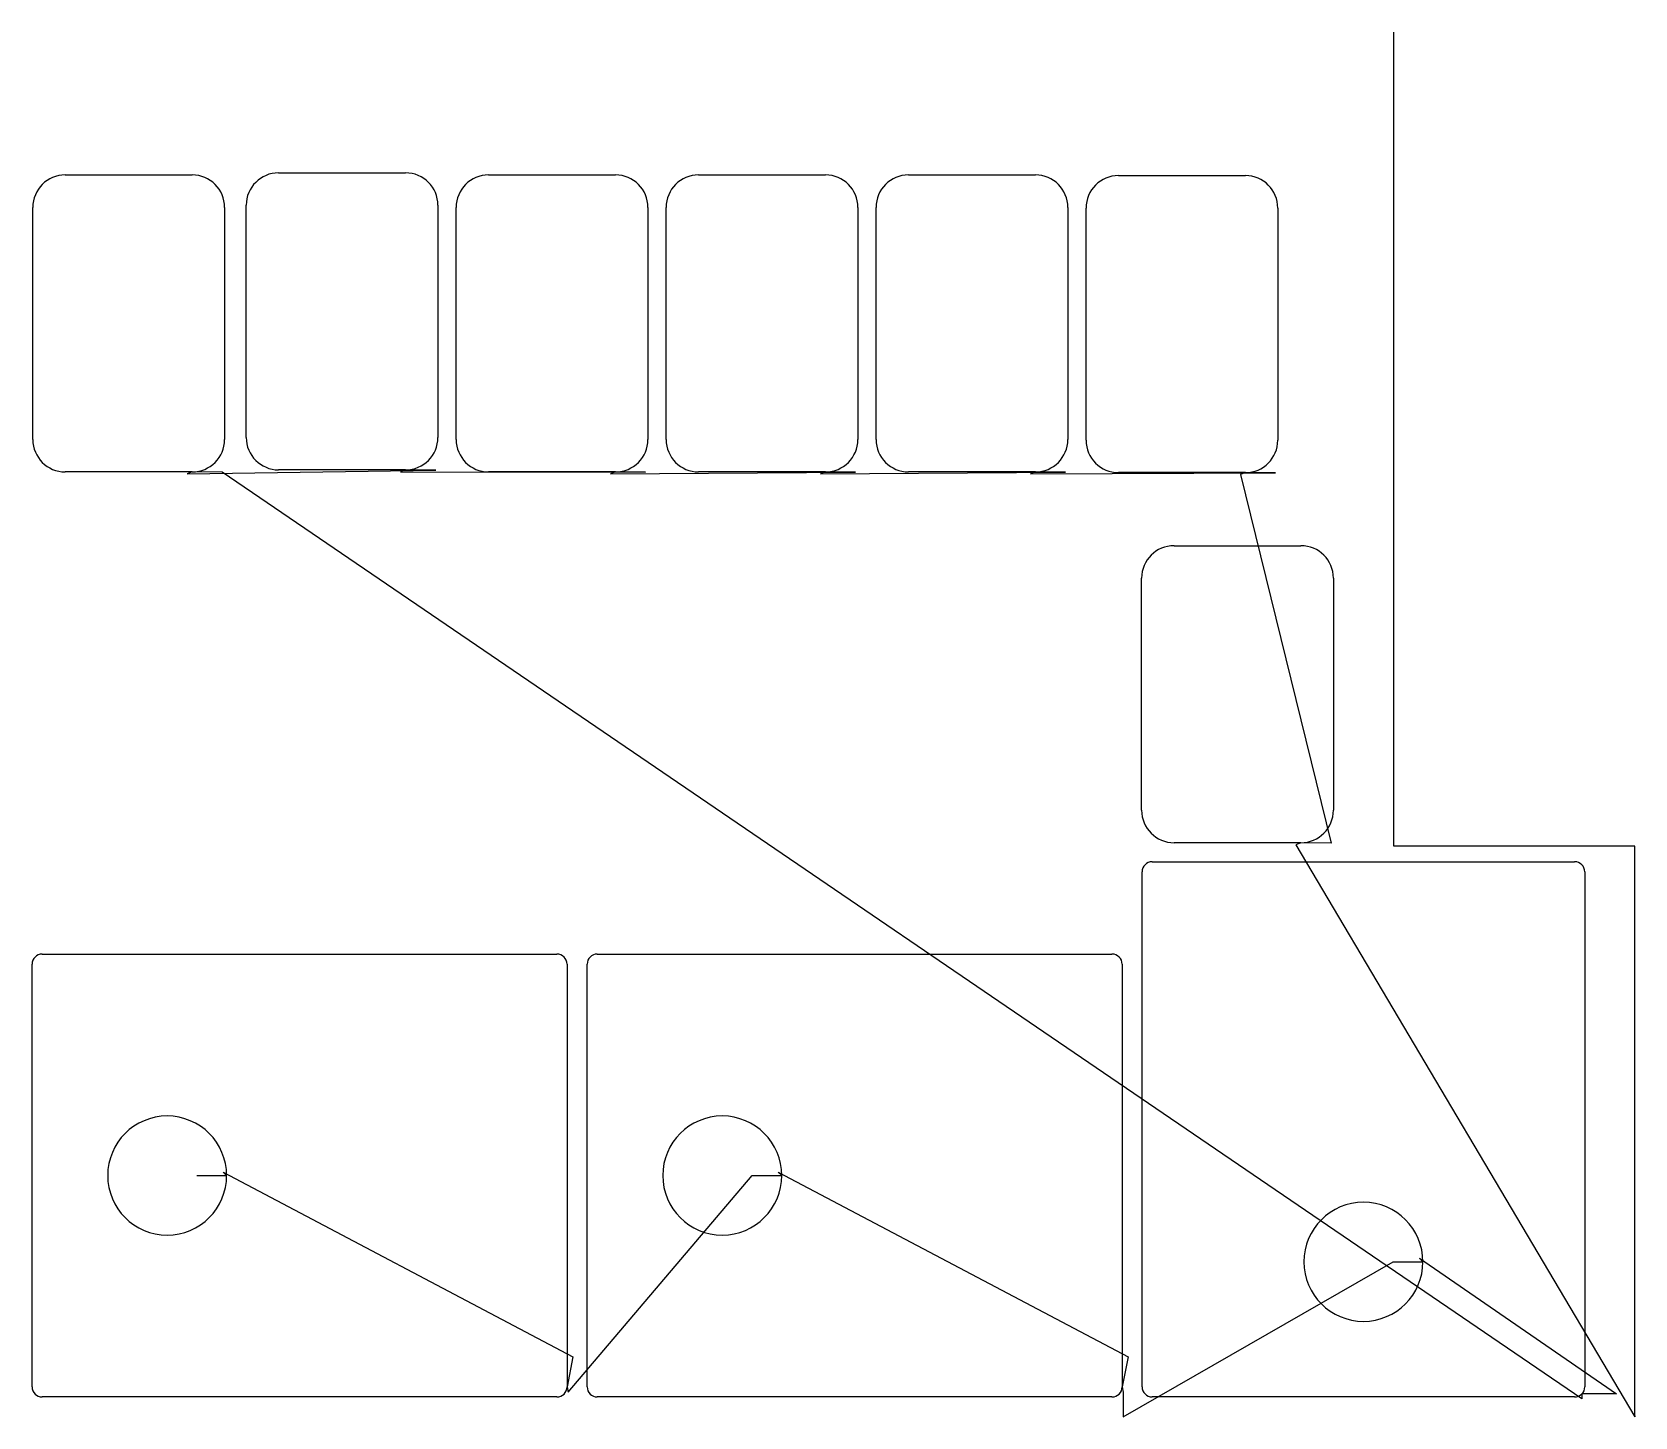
# Model space of a CAD drawing. Header units: metres. Extents: x 2037 to 3653, y 0 to 1396.
import ezdxf

# ---------------------------------------------------------------- set-up
doc = ezdxf.new("R2010")
doc.units = ezdxf.units.M

msp = doc.modelspace()

# ---------------------------------------------------------------- linework, layer by layer
at = {"layer": 'TOOL_0'}
for p, q in [((3409.776, 1394.999), (3409.776, 1395.999)), ((3409.776, 575.371), (3409.776, 1394.999)), ((2070.048, 1252.019), (2198.048, 1252.019)), ((2285.242, 1254.101), (2413.242, 1254.101)), ((2496.976, 1252.018), (2624.976, 1252.018)), ((2708.71, 1252.018), (2836.71, 1252.018)), ((2920.444, 1252.018), (3048.444, 1252.018)), ((3132.178, 1251.324), (3260.178, 1251.324)), ((2037.348, 985.319), (2037.348, 1219.319)), ((2230.748, 1219.319), (2230.748, 985.319)), ((2252.542, 987.401), (2252.542, 1221.401)), ((2445.942, 1221.401), (2445.942, 987.401)), ((2464.276, 985.318), (2464.276, 1219.318)), ((2657.676, 1219.318), (2657.676, 985.318)), ((2676.01, 985.318), (2676.01, 1219.318)), ((2869.41, 1219.318), (2869.41, 985.318)), ((2887.744, 985.318), (2887.744, 1219.318)), ((3081.144, 1219.318), (3081.144, 985.318)), ((3099.478, 984.624), (3099.478, 1218.624)), ((3292.878, 1218.624), (3292.878, 984.624)), ((2192.978, 950.63), (2443.634, 954.32)), ((2413.242, 954.701), (2285.242, 954.701)), ((2413.242, 954.701), (2408.172, 952.712)), ((2443.634, 954.32), (2413.242, 954.701)), ((2198.048, 952.619), (2070.048, 952.619)), ((2198.048, 952.619), (2192.978, 950.63)), ((2228.44, 952.238), (2198.048, 952.619)), ((3599.441, 18.116), (2228.44, 952.238)), ((2408.172, 952.712), (2655.368, 952.237)), ((2624.976, 952.618), (2496.976, 952.618)), ((2624.976, 952.618), (2619.906, 950.629)), ((2619.906, 950.629), (2867.103, 952.237)), ((2655.368, 952.237), (2624.976, 952.618)), ((2836.71, 952.618), (2708.71, 952.618)), ((2836.71, 952.618), (2831.64, 950.629)), ((2831.64, 950.629), (3078.836, 952.237)), ((2867.103, 952.237), (2836.71, 952.618)), ((3048.444, 952.618), (2920.444, 952.618)), ((3048.444, 952.618), (3043.374, 950.629)), ((3043.374, 950.629), (3290.57, 951.543)), ((3078.836, 952.237), (3048.444, 952.618)), ((3260.178, 951.924), (3132.178, 951.924)), ((3260.178, 951.924), (3255.108, 949.935)), ((3255.108, 949.935), (3346.618, 578.459)), ((3290.57, 951.543), (3260.178, 951.924)), ((3188.226, 878.24), (3316.226, 878.24)), ((3155.526, 611.54), (3155.526, 845.54)), ((3348.926, 845.54), (3348.926, 611.54)), ((3316.226, 578.84), (3188.226, 578.84)), ((3316.226, 578.84), (3311.156, 576.851)), ((3311.156, 576.851), (3653.01, -0.001)), ((3346.618, 578.459), (3316.226, 578.84)), ((3653.01, 575.371), (3409.776, 575.371)), ((3653.01, 0.999), (3653.01, 575.371)), ((3166.193, 559.614), (3592.193, 559.614)), ((3155.943, 30.364), (3155.943, 549.364)), ((3602.443, 549.364), (3602.443, 30.364)), ((2036.59, 30.358), (2036.59, 456.358)), ((2046.84, 466.608), (2565.84, 466.608)), ((2576.09, 456.358), (2576.09, 30.358)), ((2596.37, 30.358), (2596.37, 456.358)), ((2606.62, 466.608), (3125.62, 466.608)), ((3135.87, 456.358), (3135.87, 30.358)), ((2202.84, 243.358), (2232.84, 243.358)), ((2232.84, 243.358), (2229.304, 246.894)), ((2229.304, 246.894), (2582.025, 60.422)), ((2577.191, 25.106), (2762.62, 243.358)), ((2762.62, 243.358), (2792.62, 243.358)), ((2792.62, 243.358), (2789.084, 246.894)), ((2789.084, 246.894), (3141.805, 60.422)), ((3136.971, 0), (3409.194, 156.363)), ((3409.194, 156.363), (3439.194, 156.363)), ((3439.194, 156.363), (3435.658, 159.899)), ((3435.658, 159.899), (3634.441, 23.116)), ((2582.025, 60.422), (2576.09, 30.358)), ((3141.805, 60.422), (3135.87, 30.358)), ((2565.84, 20.108), (2046.84, 20.108)), ((2576.09, 30.358), (2577.191, 25.106)), ((3125.62, 20.108), (2606.62, 20.108)), ((3135.87, 30.358), (3136.971, 25.106)), ((3136.971, 25.106), (3136.971, 0)), ((3592.193, 20.114), (3166.193, 20.114)), ((3634.441, 23.116), (3599.441, 23.116)), ((3599.441, 23.116), (3599.441, 18.116)), ((3653.01, -0.001), (3653.01, 0.999)), ((3653.01, 0.999), (3653.01, -0.001)), ((3653.01, -0.001), (3653.01, 0.999))]:
    msp.add_line(p, q, dxfattribs=at)
for centre, radius, start, end in [((2070.048, 1219.319), 32.7, 90, 180), ((2198.048, 1219.319), 32.7, 0, 90), ((2285.242, 1221.401), 32.7, 90, 180), ((2413.242, 1221.401), 32.7, 0, 90), ((2496.976, 1219.318), 32.7, 90, 180), ((2624.976, 1219.318), 32.7, 0, 90), ((2708.71, 1219.318), 32.7, 90, 180), ((2836.71, 1219.318), 32.7, 0, 90), ((2920.444, 1219.318), 32.7, 90, 180), ((3048.444, 1219.318), 32.7, 0, 90), ((3132.178, 1218.624), 32.7, 90, 180), ((3260.178, 1218.624), 32.7, 0, 90), ((2285.242, 987.401), 32.7, 180, 270), ((2413.242, 987.401), 32.7, 270, 0), ((2070.048, 985.319), 32.7, 180, 270), ((2198.048, 985.319), 32.7, 270, 0), ((2496.976, 985.318), 32.7, 180, 270), ((2624.976, 985.318), 32.7, 270, 0), ((2708.71, 985.318), 32.7, 180, 270), ((2836.71, 985.318), 32.7, 270, 0), ((2920.444, 985.318), 32.7, 180, 270), ((3048.444, 985.318), 32.7, 270, 0), ((3132.178, 984.624), 32.7, 180, 270), ((3260.178, 984.624), 32.7, 270, 0), ((3188.226, 845.54), 32.7, 90, 180), ((3316.226, 845.54), 32.7, 0, 90), ((3188.226, 611.54), 32.7, 180, 270), ((3316.226, 611.54), 32.7, 270, 0), ((3166.193, 549.364), 10.25, 90, 180), ((3592.193, 549.364), 10.25, 0, 90), ((2046.84, 456.358), 10.25, 90, 180), ((2565.84, 456.358), 10.25, 0, 90), ((2606.62, 456.358), 10.25, 90, 180), ((3125.62, 456.358), 10.25, 0, 90), ((2172.84, 243.358), 60, 0, 180), ((2732.62, 243.358), 60, 0, 180), ((2172.84, 243.358), 60, 180, 0), ((2732.62, 243.358), 60, 180, 0), ((3379.194, 156.363), 60, 0, 180), ((3379.194, 156.363), 60, 180, 0), ((2046.84, 30.358), 10.25, 180, 270), ((2565.84, 30.358), 10.25, 270, 0), ((2606.62, 30.358), 10.25, 180, 270), ((3125.62, 30.358), 10.25, 270, 0), ((3166.193, 30.364), 10.25, 180, 270), ((3592.193, 30.364), 10.25, 270, 315), ((3592.193, 30.364), 10.25, 315, 0)]:
    msp.add_arc(centre, radius, start, end, dxfattribs=at)

doc.saveas('drawing.dxf')
